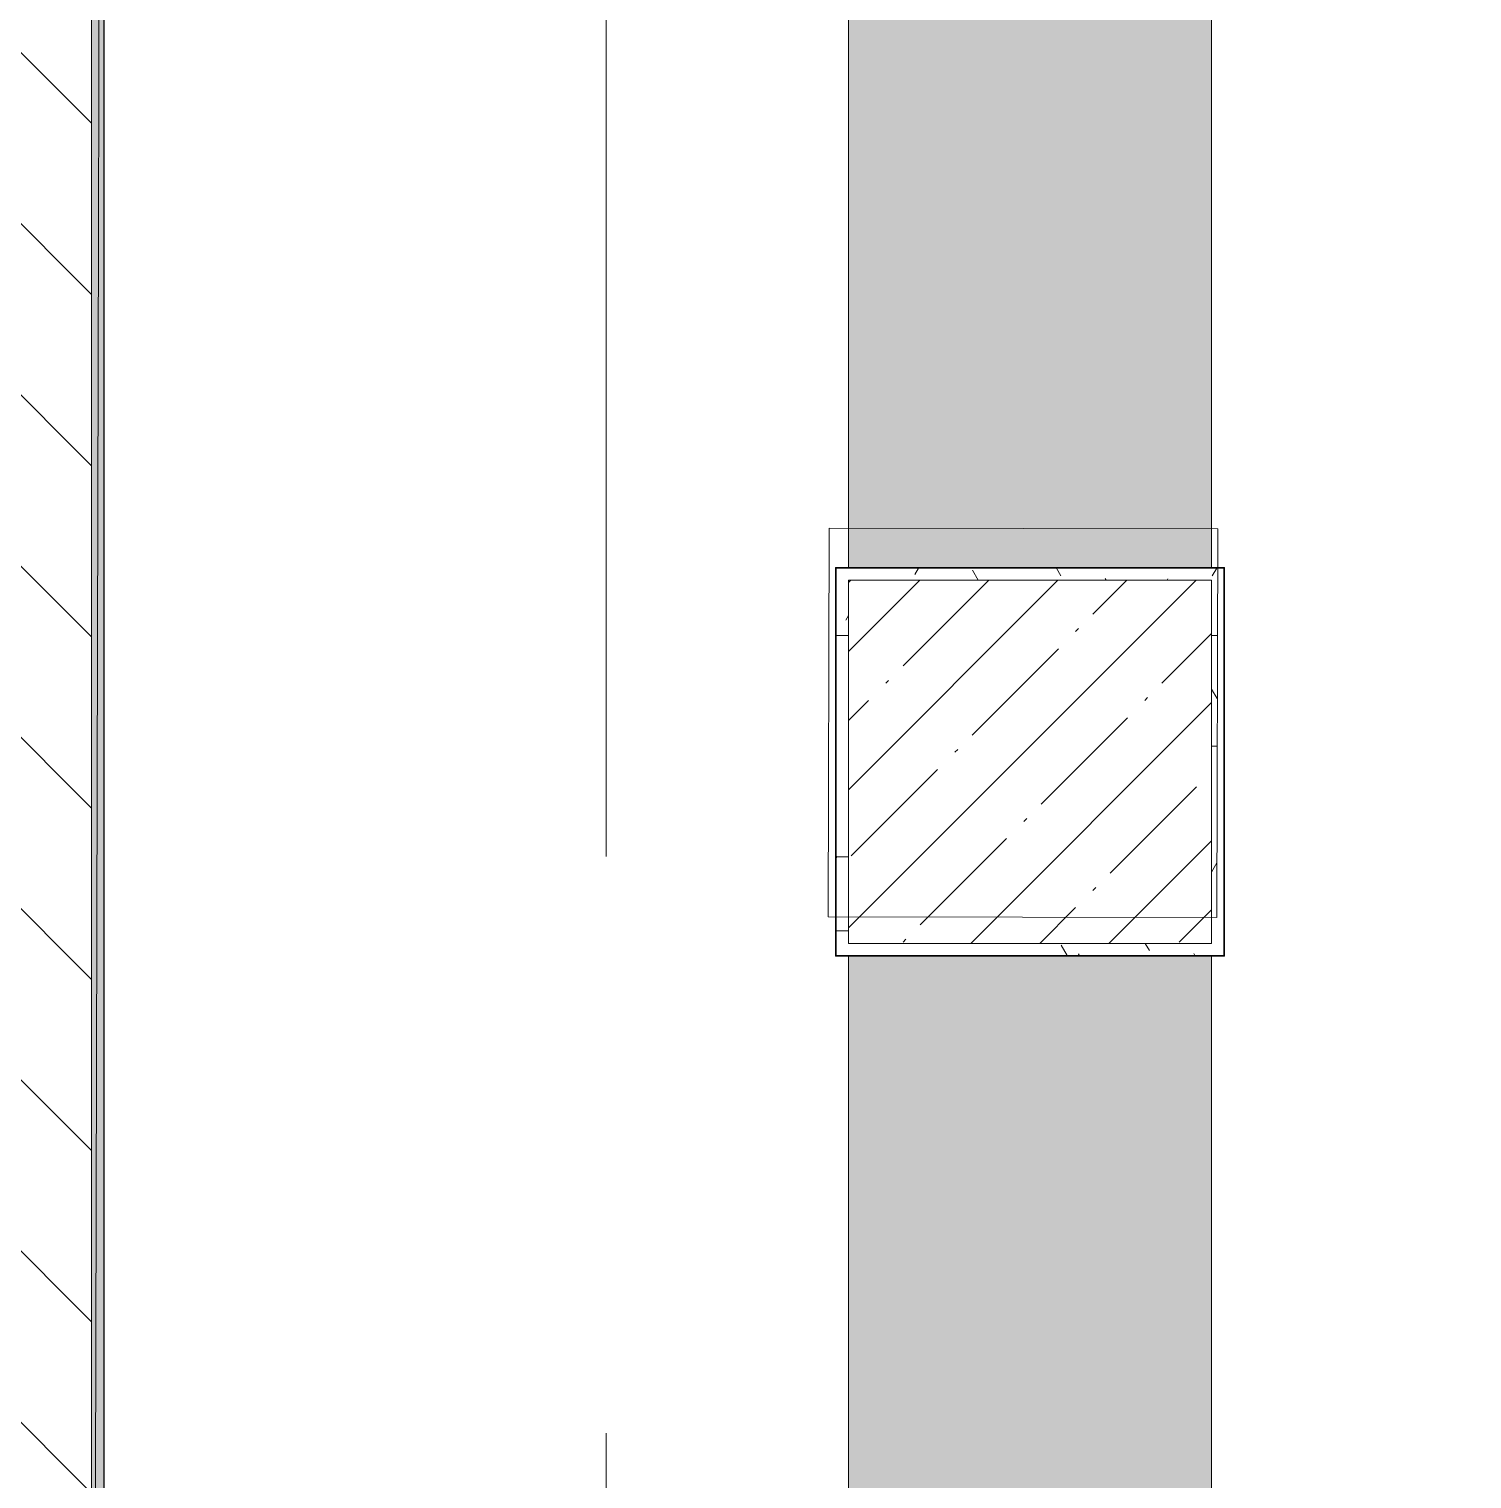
# Model space of a CAD drawing. Header units: millimetres. Extents: x -1113 to 415037, y -3642 to 28069.
# Drawn here: x 28721 to 31105, y 20979 to 23374 of the extents above; entities that cross this region are included whole.
import ezdxf

# ---------------------------------------------------------------- set-up
doc = ezdxf.new("R2010")
doc.units = ezdxf.units.MM
doc.linetypes.add('Осевая', pattern=[6350, 1270, -952.5, 3175, -952.5])
for name, color, linetype, lineweight in [('0) Стена 3.93м', 3, 'Continuous', 60), ('A-AREA-BNDY', 7, 'Continuous', 5), ('A-FLOR', 7, 'Continuous', 9), ('I-WALL', 7, 'Continuous', 5), ('S-COLS', 7, 'Continuous', 9), ('S-COLS-1', 7, 'Continuous', 5), ('Оси', 7, 'Continuous', 9), ('Оси-2', 7, 'Осевая', 9)]:
    doc.layers.add(name, color=color, linetype=linetype, lineweight=lineweight)
doc.layers.add('A-FLOR-1', color=7, linetype='Continuous', lineweight=9, true_color=0xeef6ff, transparency=0.5)
doc.layers.add('A-WALL-1', color=9, linetype='Continuous', lineweight=5, true_color=0x808080)
doc.layers.add('A-WALL-FNSH-1', color=9, linetype='Continuous', lineweight=5, true_color=0x808080)
pattern_1 = [(0, (0, 0), (243.84, 60.96), [20.117, -162.763, 20.117, -162.763, -975.36]), (0, (0, 0), (243.84, 60.96), [-365.76, 20.117, -345.643, 20.117, -162.763, -426.72]), (0, (0, 0), (243.84, 60.96), [-914.4, 20.117, -101.803, 20.117, -284.683]), (120, (91.44, 30.48), (-174.71291, 180.69163), [20.117, -162.763, 20.117, -162.763, -975.36]), (120, (91.44, 30.48), (-174.71291, 180.69163), [-365.76, 20.117, -345.643, 20.117, -162.763, -426.72]), (120, (91.44, 30.48), (-174.71291, 180.69163), [-914.4, 20.117, -101.803, 20.117, -284.683]), (240, (121.92, 152.4), (-69.12709, -241.65163), [20.117, -162.763, 20.117, -162.763, -975.36]), (240, (121.92, 152.4), (-69.12709, -241.65163), [-365.76, 20.117, -345.643, 20.117, -162.763, -426.72]), (240, (121.92, 152.4), (-69.12709, -241.65163), [-914.4, 20.117, -101.803, 20.117, -284.683])]

# ---------------------------------------------------------------- blocks, each defined once
blk = doc.blocks.new('BSC_Колонна _Прямоугольная - 600х600-V188-Объем проектирования 1 этажа')
at = {"layer": 'S-COLS-1'}
h = blk.add_hatch(dxfattribs=at)
h.set_pattern_fill('FP_179', color=256, style=0, pattern_type=2)
h.set_pattern_definition([(45, (-30310, -22300), (-114.04925, 114.04925), []), (45, (-30195.95, -22300), (-114.04925, 114.04925), [201.613, -40.323, 6.706, -33.617])])
h.paths.add_polyline_path([(-300, -300), (300, -300), (300, 300), (-300, 300), (-300, -289.3)])
for p, q in [((300, 300), (-300, 300)), ((-300, 300), (-300, -300)), ((300, -300), (300, 300)), ((-300, -300), (300, -300))]:
    blk.add_line(p, q, dxfattribs=at)
blk = doc.blocks.new('BSC_Колонна _Прямоугольная - 600х600-V278-Объем проектирования 1 этажа')
at = {"layer": 'S-COLS-1'}
for p, q in [((300, 300), (-300, 300)), ((-300, 300), (-300, -300)), ((300, -300), (300, 300)), ((-300, -300), (300, -300))]:
    blk.add_line(p, q, dxfattribs=at)
blk = doc.blocks.new('1floor')
at = {"layer": 'A-FLOR-1'}
h = blk.add_hatch(color=256, dxfattribs=at)
h.paths.add_polyline_path([(61053.3, 500), (61410, 500.5), (61410, 7050), (60910, 7049.5), (60910, 500)])
h.paths.add_polyline_path([(56456.6, 500), (56910, 500.5), (56910, 7050), (56844.1, 7049.5), (56903.3, 7015.3), (56410, 6161.1), (56410, 5444.8), (56903.3, 4590.6), (56839, 4553.1), (56903.3, 4515.9), (56410, 3661.8), (56410, 2946.5), (56903.3, 2092.3), (56838.3, 2054.8), (56410, 2796.5), (56410, 1312.4), (56838.3, 2054.1), (56903.3, 2016.6), (56410, 1162.4), (56411.4, 500), (56417.1, 500)])
h.paths.add_polyline_path([(51917.1, 500), (52410, 500.5), (52410, 7050), (51910, 7049.5), (51910, 500)])
h.paths.add_polyline_path([(42922.5, 501), (43410, 501.5), (43410, 7050), (42910, 7049.5), (42910, 501), (42917.2, 501)])
h.paths.add_polyline_path([(33606.1, 520), (33610, 520.5), (33610, 3600), (33010, 3600), (33010, 520), (33202, 520)])
h.paths.add_polyline_path([(29810, 520), (29810, 3600), (29628.7, 3600), (29630.7, 520)])
h.paths.add_polyline_path([(29389.7, 520), (29389.2, 3600), (29210, 3600), (29210, 520), (29388.7, 520)])
h.paths.add_polyline_path([(25981.2, 520), (26160, 520.5), (26160, 3600), (25560, 3600), (25561.1, 520)])
h.paths.add_polyline_path([(22370.9, 520), (22510, 520.5), (22510, 3600), (21910, 3600), (21911.1, 520), (21913.9, 520)])
h.paths.add_polyline_path([(17260, 520), (17260, 3600), (16660, 3600), (16660, 520), (17258.9, 520)])
h.paths.add_polyline_path([(12571.3, 520), (12760, 520.5), (12760, 3600), (12160, 3600), (12161.1, 520)])
h.paths.add_polyline_path([(8256.1, 520), (8260, 520.5), (8260, 3600), (7660, 3600), (7660, 520), (7929.4, 520)])
h.paths.add_polyline_path([(56410, 3811.7), (56838.1, 4553.5), (56410, 5294.8), (56410, 3980)])
h.paths.add_polyline_path([(80842.1, 4158), (80850, 4158), (80850, 9072), (80350, 9072), (80350, 4158), (80652.4, 4158)])
h.paths.add_polyline_path([(33338.5, 4200), (33610, 4200), (33610, 4255.2), (33572.1, 4316.9), (33542.1, 4389.4), (33523.8, 4465.7), (33517.6, 4543.9), (33526.3, 4632.5), (33542.1, 4698.4), (33572.1, 4770.9), (33610, 4834.1), (33610, 7280), (33010, 7279.5), (33010, 4200), (33282.3, 4200)])
h.paths.add_polyline_path([(29389.7, 4200), (29388.7, 6962), (29210, 6962), (29210, 4200), (29389.2, 4200)])
h.paths.add_polyline_path([(29628.7, 4200), (29810, 4200), (29809.7, 7280), (29628.7, 7279), (29628.7, 4232.7)])
h.paths.add_polyline_path([(25560, 4200), (26160, 4200), (26159.4, 6971), (25560, 6969.5), (25560, 4232.7)])
h.paths.add_polyline_path([(22510, 4200), (22510, 7280), (21910, 7279.5), (21910, 4200), (22238.5, 4200)])
h.paths.add_polyline_path([(16660, 4200), (17260, 4200), (17260, 4370), (16660, 4369.5), (16660, 4232.7)])
h.paths.add_polyline_path([(12160, 4200), (12760, 4200), (12760, 7050), (12160, 7049.5), (12160, 4232.7)])
h.paths.add_polyline_path([(7660, 4200), (8260, 4200), (8260, 7120), (7660, 7119.5), (7660, 4232.7)])
h.paths.add_polyline_path([(16810, 4940), (16809.1, 4940.9), (16803.2, 4940)])
h.paths.add_polyline_path([(16782, 4951), (16799, 4951), (16799, 7189), (16660, 7189), (16660, 4951)])
h.paths.add_polyline_path([(56410, 6311.1), (56836.7, 7050), (56410, 7049.5), (56410, 6352.6)])
h.paths.add_polyline_path([(80750, 10750), (80850, 10750), (80850, 10880), (80770, 10879.5), (80770, 10800), (80758, 10800), (80758, 10760), (80750, 10760)])
h.paths.add_polyline_path([(80771, 9220), (80850, 9220.5), (80850, 10710), (80750, 10710), (80750, 10750), (80710, 10750), (80710, 10740), (80670, 10740), (80670, 10760), (80642, 10760), (80642, 10800), (80630, 10800), (80629, 10880), (80350, 10878.5), (80350, 9220), (80630, 9221), (80630, 9700), (80642, 9700), (80642, 9740), (80670, 9740), (80670, 9760), (80710, 9760), (80710, 9750), (80750, 9750), (80750, 9740), (80758, 9740), (80758, 9700), (80770, 9700), (80770, 9220)])
h.paths.add_polyline_path([(8660, 10900), (13679, 10900), (13679, 11397.8), (6780, 11397.8), (6782.3, 10900), (7929.4, 10900)])
h.paths.add_polyline_path([(45976.3, 10900), (47604, 10900), (47604, 11120), (45930, 11120), (45930.5, 10900)])
h.paths.add_polyline_path([(47649, 10900), (50571, 10900), (50571, 11120), (47649, 11118.7), (47649, 11008.1)])
h.paths.add_polyline_path([(50616, 10900), (51690, 10902.1), (51689.5, 11120), (50616, 11120), (50616, 11006.5)])
h.paths.add_polyline_path([(6239, 11120), (6240, 11121), (6239.5, 11397.8), (4080, 11397.8), (4081, 11120), (5866.4, 11120)])
h.paths.add_polyline_path([(48831, 11700), (49146, 11700), (49146, 11783), (48781, 11783), (48781, 11700)])
h.paths.add_polyline_path([(49258.4, 11700), (50571, 11700), (50571, 11780), (50616, 11780), (50616, 11783), (49196, 11783), (49196, 11780), (49191, 11780), (49191, 11700), (49196, 11700)])
h.paths.add_polyline_path([(50666, 11700), (51709, 11700), (51709, 11783), (50666, 11783), (50666, 11780), (50616, 11780), (50616, 11700), (50656, 11700)])
h.paths.add_polyline_path([(47649, 11780), (47649, 11783), (46280, 11783), (46278.2, 11780), (46275, 11779.1), (46275, 11700), (47604, 11700), (47604, 11780)])
h.paths.add_polyline_path([(48120, 11700), (48140, 11700), (48140, 11783), (47699, 11783), (47699, 11780), (47649, 11780), (47649, 11700), (48110, 11700)])
h.paths.add_polyline_path([(46230, 11700), (46230, 11783), (45930, 11783), (45930.5, 11700), (46096.1, 11700)])
h.paths.add_polyline_path([(45422, 11700), (45422, 12300), (42788, 12300), (42788, 11700), (45064.6, 11700)])
h.paths.add_polyline_path([(51699, 11800), (51709, 11800), (51709, 11840), (51699, 11840)])
h.paths.add_polyline_path([(48791, 11800), (48791, 11840), (48781, 11840), (48781, 11800), (48785, 11800)])
h.paths.add_polyline_path([(50666, 11820), (50666, 11840), (50656, 11840), (50656, 11820)])
h.paths.add_polyline_path([(49146, 11820), (49156, 11820), (49156, 11840), (49146, 11840)])
h.paths.add_polyline_path([(47699, 11820), (47699, 11840), (47689, 11840), (47689, 11820)])
h.paths.add_polyline_path([(46240, 11820), (46240, 11840), (46230, 11840), (46230, 11820)])
h.paths.add_polyline_path([(48780, 11900), (48781, 11900), (48781, 11940), (51709, 11940), (51709, 12300), (48780, 12300), (48780, 11917.5)])
h.paths.add_polyline_path([(52884.6, 11921), (54152, 11921), (54152, 12300), (52338.9, 12300), (52338.9, 11921)])
h.paths.add_polyline_path([(48120, 11940), (48140, 11940), (48139.5, 12300), (45930, 12300), (45930.5, 11940), (48110, 11940)])
h.paths.add_polyline_path([(66660, 13775), (66660, 13765), (66668, 13765), (66668, 13700), (66680, 13700), (66680, 13725), (66688, 13725), (66688, 13628), (66760, 13628), (66760, 13775), (66680, 13775)])
h.paths.add_polyline_path([(66175.3, 12328), (66532, 12328), (66532, 13725), (66540, 13725), (66540, 13700), (66552, 13700), (66552, 13765), (66580, 13765), (66580, 13785), (66620, 13785), (66620, 13775), (66660, 13775), (66660, 13815), (66760, 13815), (66760, 15522), (66688, 15522), (66688, 14825), (66680, 14825), (66680, 14850), (66668, 14850), (66668, 14785), (66660, 14785), (66660, 14775), (66620, 14775), (66620, 14765), (66580, 14765), (66580, 14785), (66552, 14785), (66552, 14850), (66540, 14850), (66540, 14825), (66532, 14825), (66532, 15522), (66160, 15522), (66160, 12328)])
h.paths.add_polyline_path([(30010, 15220), (30610, 15220), (30610, 17830), (30010, 17829.5), (30010, 15355.5)])
h.paths.add_polyline_path([(18703.2, 15231), (18710.3, 15231), (18710.3, 17850), (18110.3, 17850), (18110.3, 15231), (18244.8, 15231)])
h.paths.add_polyline_path([(13710, 15231), (14310, 15231), (14310, 17821), (13710, 17821), (13710, 15301.6)])
h.paths.add_polyline_path([(78899.8, 15670), (79080, 15670.5), (79080, 18580), (78699.8, 18579.5), (78700.8, 15670), (78759, 15670)])
h.paths.add_polyline_path([(73947.5, 15678), (74040, 15678), (74040, 18572), (73540, 18572), (73540, 15678)])
h.paths.add_polyline_path([(70310, 15678), (70782, 15678), (70782, 20622), (70310, 20622), (70310, 15690.9)])
h.paths.add_polyline_path([(66345.8, 15678), (66760, 15678), (66760, 16672), (66160, 16672), (66160, 15678), (66211, 15678)])
h.paths.add_polyline_path([(60537.6, 17298), (60710, 17298), (60710, 18572), (60210, 18572), (60210, 17298)])
h.paths.add_polyline_path([(54348.4, 17298), (54710, 17298), (54710, 20492), (54210, 20492), (54210, 17298)])
h.paths.add_polyline_path([(66760, 17328), (66760, 21022), (66160, 21022), (66160, 17328), (66759.1, 17328)])
h.paths.add_polyline_path([(48710, 17399.9), (48708.4, 22618.6), (48648.2, 22584.9), (48577.5, 22559.5), (48493.4, 22546), (48417.1, 22546.8), (48345.8, 22559.2), (48269.4, 22586.9), (48210, 22616.1), (48210.7, 17400.6), (48287.6, 17440.2), (48356.4, 17462.4), (48430.8, 17473.4), (48509.7, 17471.4), (48577.5, 17459), (48652.7, 17431.2), (48708.1, 17401.4)])
h.paths.add_polyline_path([(4693.8, 17850), (6553, 17850), (6553, 18450), (4680, 18449.2), (4680.5, 17850), (4692.9, 17850)])
h.paths.add_polyline_path([(6780, 17850), (8510, 17850), (8510, 18450), (6780, 18450), (6780, 18012.4)])
h.paths.add_polyline_path([(18710.3, 18450), (18710.3, 21600), (18110.3, 21600), (18110.3, 18450)])
h.paths.add_polyline_path([(30010, 18470), (30610, 18470.5), (30610, 19880), (30010, 19879.5), (30010, 18470.5)])
h.paths.add_polyline_path([(13710, 18470), (14310, 18470), (14310, 18479), (13710, 18479), (13710, 18474.5)])
h.paths.add_polyline_path([(14118.6, 18490), (14310, 18490), (14310, 21569), (13710, 21569), (13711.1, 18490), (13724, 18490)])
h.paths.add_polyline_path([(60577, 18728), (60582, 18728), (60582, 22722), (60210, 22722), (60210, 18728), (60557.5, 18728)])
h.paths.add_polyline_path([(30327.7, 20120), (30610, 20120.5), (30610, 21980), (30010, 21979.5), (30010, 20120)])
h.paths.add_polyline_path([(54392.7, 20748), (54710, 20748), (54710, 22722), (54210, 22722), (54210, 20748)])
h.paths.add_polyline_path([(66760, 21178), (66760, 22672), (66288, 22672), (66289.3, 21178), (66726.8, 21178)])
h.paths.add_polyline_path([(4680, 21600), (8890, 21600), (8889.5, 22200), (4680, 22200), (4680, 21602.7)])
h.paths.add_polyline_path([(18110.3, 22200), (18710.3, 22201.8), (18710.3, 26269), (18110.3, 26269), (18110.3, 22220)])
h.paths.add_polyline_path([(14310, 22232), (14310, 24660), (13710, 24659.5), (13710, 22232), (14308.9, 22232)])
h.paths.add_polyline_path([(30609.3, 22620), (30610, 22620.5), (30608.9, 26480), (30010, 26480), (30010, 22620), (30606.9, 22620)])
h.paths.add_polyline_path([(48281.5, 22730), (48710, 22730), (48710, 22750), (48210, 22750), (48211.8, 22730), (48228, 22730)])
h.paths.add_polyline_path([(81150, 23220), (81150, 26525), (80770, 26525), (80771, 23220), (81147.1, 23220)])
h.paths.add_polyline_path([(76750, 23228), (77122, 23228.1), (77121.9, 26302), (76750, 26302), (76750, 23312.3)])
h.paths.add_polyline_path([(73912, 23228), (73912, 26572), (73540, 26572), (73540, 23228), (73899.1, 23228)])
h.paths.add_polyline_path([(70810, 23228), (70810, 26322), (70310, 26322), (70310, 23228), (70805.9, 23228)])
h.paths.add_polyline_path([(66660, 23375), (66260, 23375), (66260, 23415), (66660, 23415), (66660, 23385)])
h.paths.add_polyline_path([(66660, 24675), (66660, 24685), (66652, 24685), (66652, 24750), (66160, 24752), (66160, 24675), (66652, 24675)])
h.paths.add_polyline_path([(66160, 23328), (66652, 23328), (66652, 23365), (66660, 23365), (66660, 23375), (66700, 23375), (66700, 23385), (66740, 23385), (66740, 23365), (66760, 23365), (66760, 24685), (66740, 24685), (66740, 24665), (66700, 24665), (66700, 24675), (66660, 24675), (66660, 24635), (66160, 24635), (66160, 23342.2)])
h.paths.add_polyline_path([(66446.9, 24970), (66760, 24970), (66760, 26472), (66160, 26472), (66160, 24970), (66366.4, 24970)])
at = {"layer": 'I-WALL'}
h = blk.add_hatch(dxfattribs=at)
h.set_pattern_fill('FP_23', color=256, style=0, pattern_type=2)
h.set_pattern_definition([(135, (0, 0), (-141.4214, -141.4214), [])])
h.paths.add_polyline_path([(28760, 15200), (28760, 26500), (28560, 26500), (28560.1, 15200)])
h = blk.add_hatch(dxfattribs=at)
h.set_pattern_fill('FP_191', color=256, style=0, pattern_type=2)
h.set_pattern_definition(pattern_1)
h.paths.add_polyline_path([(28780, 20100), (28780, 26479), (28760, 26480), (28760, 20100), (28767, 20100)])
h = blk.add_hatch(dxfattribs=at)
h.set_pattern_fill('FP_191', color=256, style=0, pattern_type=2)
h.set_pattern_definition(pattern_1)
h.paths.add_polyline_path([(29990, 22600), (30610, 22600), (30610, 22620), (29990, 22620)])
h = blk.add_hatch(dxfattribs=at)
h.set_pattern_fill('FP_191', color=256, style=0, pattern_type=2)
h.set_pattern_definition(pattern_1)
h.paths.add_polyline_path([(30630, 22000), (30630, 22620), (30610, 22620), (30610, 22000), (30623.1, 22000)])
h = blk.add_hatch(dxfattribs=at)
h.set_pattern_fill('FP_191', color=256, style=0, pattern_type=2)
h.set_pattern_definition(pattern_1)
h.paths.add_polyline_path([(29990, 21980), (30010, 21980), (30010, 22600), (29990, 22599.3), (29990, 22000)])
h = blk.add_hatch(dxfattribs=at)
h.set_pattern_fill('FP_191', color=256, style=0, pattern_type=2)
h.set_pattern_definition(pattern_1)
h.paths.add_polyline_path([(30623.1, 21980), (30630, 21980), (30630, 22000), (30010, 22000), (30010, 21980), (30610, 21980)])
at = {"layer": 'A-FLOR'}
for p, q in [((28780, 20120), (28780, 26479)), ((30010, 22620), (30010, 26480)), ((30610, 26480), (30610, 22620)), ((30630, 22620), (29990, 22620)), ((29990, 22620), (29990, 21980)), ((30630, 21980), (30630, 22620)), ((29990, 21980), (30630, 21980)), ((30010, 20120), (30010, 21980)), ((30610, 21980), (30610, 20120))]:
    blk.add_line(p, q, dxfattribs=at)
at = {"layer": 'A-WALL-1'}
blk.add_line((28760, 20100), (28760, 26500), dxfattribs=at)
at = {"layer": 'A-WALL-FNSH-1'}
for p, q in [((28781, 26479), (28781, 20120)), ((30631, 22621), (29989, 22621)), ((29989, 22621), (29989, 21979)), ((30631, 21979), (30631, 22621)), ((29989, 21979), (30631, 21979))]:
    blk.add_line(p, q, dxfattribs=at)
at = {"layer": 'Оси'}
blk.add_line((29610, 22398.1), (29610, 27398.1), dxfattribs=at)
at = {"layer": 'Оси-2'}
blk.add_line((29610, 3093.7), (29610, 22398.1), dxfattribs=at)
at = {"layer": 'S-COLS'}
for name in ['BSC_Колонна _Прямоугольная - 600х600-V188-Объем проектирования 1 этажа', 'BSC_Колонна _Прямоугольная - 600х600-V278-Объем проектирования 1 этажа']:
    blk.add_blockref(name, (30310, 22300), dxfattribs=at)

msp = doc.modelspace()

# ---------------------------------------------------------------- linework, layer by layer
at = {"layer": 'A-AREA-BNDY', "flags": 128}
for points in [[(32552.4, 26782.1), (31973.9, 26783.5), (30873.9, 26786.1), (30694.9, 26786.5), (30693.7, 26267.5), (28843.7, 26271.8), (28829.1, 20052.9), (33308.1, 20042.3), (33308.9, 20361.3), (33285.4, 20361.4), (30583.9, 20367.7), (30584.2, 20517.7), (33438.2, 20511), (33441.5, 21900), (33041.5, 21901), (33043, 22543), (33423, 22542.1), (33429.1, 25150.1), (32548.6, 25152.1)], [(30043, 22550), (30685, 22548.5), (30683.5, 21906.5), (30041.5, 21908)]]:
    msp.add_lwpolyline(points, close=True, dxfattribs=at)

# ---------------------------------------------------------------- block references
at = {"layer": '0) Стена 3.93м'}
msp.add_blockref('1floor', (64.7, -136.1), dxfattribs=at)

doc.saveas('drawing.dxf')
